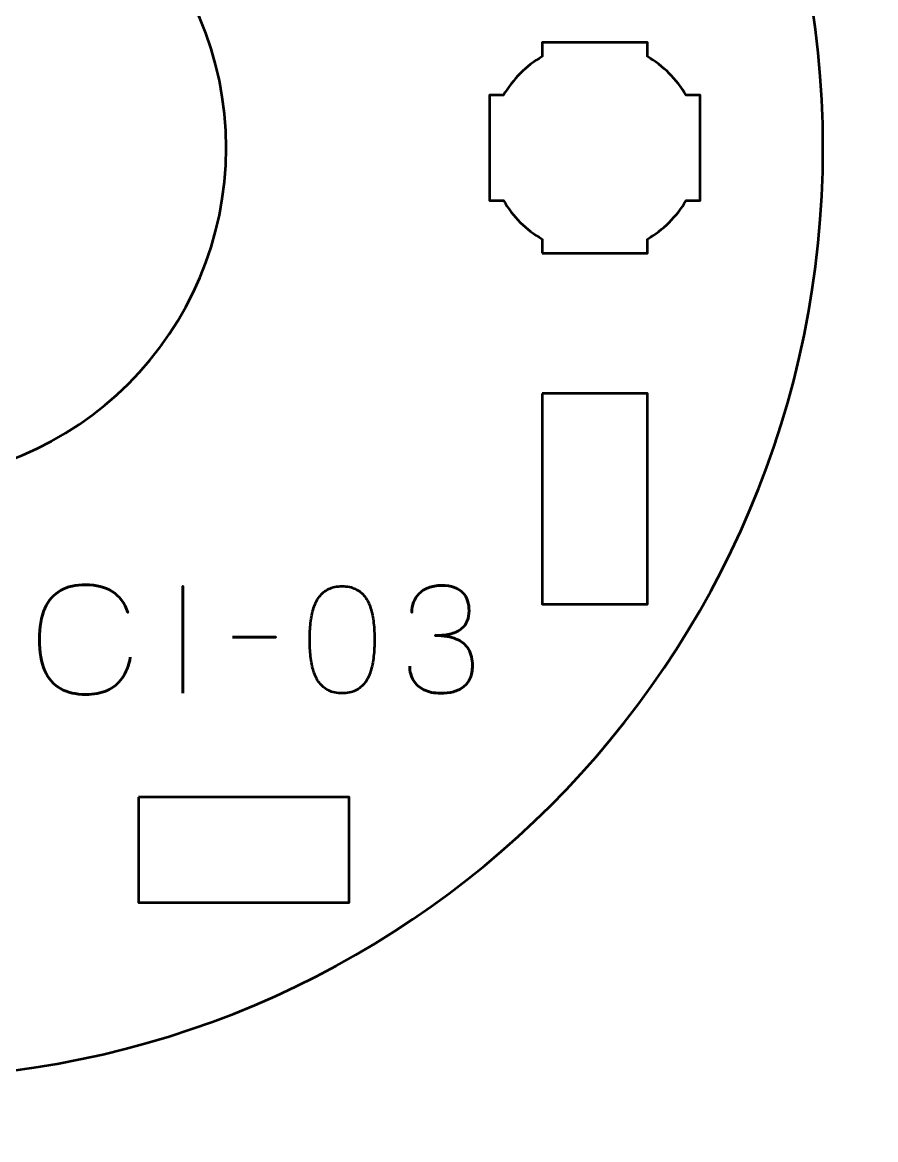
# Model space of a CAD drawing. Header units: centimetres. Extents: x -21 to 0, y -29.7 to 0.
# Drawn here: x -13.93 to -11.5, y -11.675 to -8.492 of the extents above; entities that cross this region are included whole.
import ezdxf

# ---------------------------------------------------------------- set-up
doc = ezdxf.new("R2010")
doc.units = ezdxf.units.CM
doc.header["$MEASUREMENT"] = 0
doc.layers.add('Layer 1', color=7, linetype='Continuous')

msp = doc.modelspace()

# ---------------------------------------------------------------- linework, layer by layer
at = {"layer": 'Layer 1', "color": 22, "lineweight": 53}
msp.add_open_spline([(-21.00003, -29.19995), (-21.00003, -29.19995), (-21.00003, -0.49992), (-21.00003, -0.49992), (-21.00003, -0.49992), (-21.00003, -0.22295), (-20.77694, 0.00004), (-20.49994, 0.00004), (-20.49994, 0.00004), (-20.49994, 0.00004), (-0.50008, 0.00004), (-0.50008, 0.00004), (-0.50008, 0.00004), (-0.22294, 0.00004), (0.00002, -0.22295), (0.00002, -0.49992), (0.00002, -0.49992), (0.00002, -0.49992), (0.00002, -29.19995), (0.00002, -29.19995), (0.00002, -29.19995), (0.00002, -29.47695), (-0.22294, -29.70004), (-0.50008, -29.70004), (-0.50008, -29.70004), (-0.50008, -29.70004), (-20.49994, -29.70004), (-20.49994, -29.70004), (-20.49994, -29.70004), (-20.77694, -29.70004), (-21.00003, -29.47695), (-21.00003, -29.19995)], degree=3, knots=[0, 0, 0, 0, 0.125, 0.125, 0.125, 0.125, 0.25, 0.25, 0.25, 0.25, 0.375, 0.375, 0.375, 0.375, 0.5, 0.5, 0.5, 0.5, 0.625, 0.625, 0.625, 0.625, 0.75, 0.75, 0.75, 0.75, 0.875, 0.875, 0.875, 0.875, 1, 1, 1, 1], dxfattribs=at)
at = {"layer": 'Layer 1', "color": 114, "lineweight": 53}
msp.add_open_spline([(-14.29994, -6.19996), (-12.83661, -6.19996), (-11.64994, -7.38663), (-11.64994, -8.84996), (-11.64994, -8.84996), (-11.64994, -10.31329), (-12.83661, -11.49996), (-14.29994, -11.49996), (-14.29994, -11.49996), (-15.76327, -11.49996), (-16.94994, -10.31329), (-16.94994, -8.84996), (-16.94994, -8.84996), (-16.94994, -7.38663), (-15.76327, -6.19996), (-14.29994, -6.19996)], degree=3, knots=[0, 0, 0, 0, 0.25, 0.25, 0.25, 0.25, 0.5, 0.5, 0.5, 0.5, 0.75, 0.75, 0.75, 0.75, 1, 1, 1, 1], dxfattribs=at)
at = {"layer": 'Layer 1', "color": 250, "lineweight": 53}
msp.add_open_spline([(-14.29994, -7.89996), (-13.77535, -7.89996), (-13.34994, -8.32537), (-13.34994, -8.84996), (-13.34994, -8.84996), (-13.34994, -9.37455), (-13.77535, -9.79996), (-14.29994, -9.79996), (-14.29994, -9.79996), (-14.82453, -9.79996), (-15.24994, -9.37455), (-15.24994, -8.84996), (-15.24994, -8.84996), (-15.24994, -8.32537), (-14.82453, -7.89996), (-14.29994, -7.89996)], degree=3, knots=[0, 0, 0, 0, 0.25, 0.25, 0.25, 0.25, 0.5, 0.5, 0.5, 0.5, 0.75, 0.75, 0.75, 0.75, 1, 1, 1, 1], dxfattribs=at)
at = {"layer": 'Layer 1', "lineweight": 53}
for points, knots in [([(-12.44993, -9.15002), (-12.44993, -9.15002), (-12.44993, -9.10984), (-12.44993, -9.10984), (-12.44993, -9.10984), (-12.49547, -9.08351), (-12.53343, -9.04556), (-12.55978, -9.00003), (-12.55978, -9.00003), (-12.55978, -9.00003), (-12.59993, -9.00003), (-12.59993, -9.00003), (-12.59993, -9.00003), (-12.59993, -9.00003), (-12.59993, -8.85151), (-12.59993, -8.85151), (-12.59993, -8.85151), (-12.59993, -8.85151), (-12.59995, -8.84996), (-12.59995, -8.84996), (-12.59995, -8.84996), (-12.59995, -8.84996), (-12.59993, -8.84841), (-12.59993, -8.84841), (-12.59993, -8.84841), (-12.59993, -8.84841), (-12.59993, -8.70002), (-12.59993, -8.70002), (-12.59993, -8.70002), (-12.59993, -8.70002), (-12.55983, -8.70002), (-12.55983, -8.70002), (-12.55983, -8.70002), (-12.53348, -8.65445), (-12.49549, -8.61645), (-12.44993, -8.59009), (-12.44993, -8.59009), (-12.44993, -8.59009), (-12.44993, -8.55001), (-12.44993, -8.55001), (-12.44993, -8.55001), (-12.44993, -8.55001), (-12.30459, -8.55001), (-12.30459, -8.55001), (-12.30459, -8.55001), (-12.30459, -8.55001), (-12.29995, -8.54995), (-12.29995, -8.54995), (-12.29995, -8.54995), (-12.29995, -8.54995), (-12.2953, -8.55001), (-12.2953, -8.55001), (-12.2953, -8.55001), (-12.2953, -8.55001), (-12.14992, -8.55001), (-12.14992, -8.55001), (-12.14992, -8.55001), (-12.14992, -8.55001), (-12.14992, -8.59009), (-12.14992, -8.59009), (-12.14992, -8.59009), (-12.10435, -8.61645), (-12.06638, -8.65445), (-12.04004, -8.70002), (-12.04004, -8.70002), (-12.04004, -8.70002), (-11.99992, -8.70002), (-11.99992, -8.70002), (-11.99992, -8.70002), (-11.99992, -8.70002), (-11.99992, -9.00003), (-11.99992, -9.00003), (-11.99992, -9.00003), (-11.99992, -9.00003), (-12.04009, -9.00003), (-12.04009, -9.00003), (-12.04009, -9.00003), (-12.06643, -9.04556), (-12.10439, -9.08351), (-12.14992, -9.10984), (-12.14992, -9.10984), (-12.14992, -9.10984), (-12.14992, -9.15002), (-12.14992, -9.15002), (-12.14992, -9.15002), (-12.14992, -9.15002), (-12.44993, -9.15002), (-12.44993, -9.15002)], [0, 0, 0, 0, 0.0454545, 0.0454545, 0.0454545, 0.0454545, 0.0909091, 0.0909091, 0.0909091, 0.0909091, 0.1363636, 0.1363636, 0.1363636, 0.1363636, 0.1818182, 0.1818182, 0.1818182, 0.1818182, 0.2272727, 0.2272727, 0.2272727, 0.2272727, 0.2727273, 0.2727273, 0.2727273, 0.2727273, 0.3181818, 0.3181818, 0.3181818, 0.3181818, 0.3636364, 0.3636364, 0.3636364, 0.3636364, 0.4090909, 0.4090909, 0.4090909, 0.4090909, 0.4545455, 0.4545455, 0.4545455, 0.4545455, 0.5, 0.5, 0.5, 0.5, 0.5454545, 0.5454545, 0.5454545, 0.5454545, 0.5909091, 0.5909091, 0.5909091, 0.5909091, 0.6363636, 0.6363636, 0.6363636, 0.6363636, 0.6818182, 0.6818182, 0.6818182, 0.6818182, 0.7272727, 0.7272727, 0.7272727, 0.7272727, 0.7727273, 0.7727273, 0.7727273, 0.7727273, 0.8181818, 0.8181818, 0.8181818, 0.8181818, 0.8636364, 0.8636364, 0.8636364, 0.8636364, 0.9090909, 0.9090909, 0.9090909, 0.9090909, 0.9545455, 0.9545455, 0.9545455, 0.9545455, 1, 1, 1, 1]), ([(-12.45001, -9.54994), (-12.45001, -9.54994), (-12.15001, -9.54994), (-12.15001, -9.54994), (-12.15001, -9.54994), (-12.15001, -9.54994), (-12.15001, -10.14994), (-12.15001, -10.14994), (-12.15001, -10.14994), (-12.15001, -10.14994), (-12.45001, -10.14994), (-12.45001, -10.14994), (-12.45001, -10.14994), (-12.45001, -10.14994), (-12.45001, -9.54994), (-12.45001, -9.54994)], [0, 0, 0, 0, 0.25, 0.25, 0.25, 0.25, 0.5, 0.5, 0.5, 0.5, 0.75, 0.75, 0.75, 0.75, 1, 1, 1, 1]), ([(-13.59996, -10.69989), (-13.59996, -10.69989), (-12.99996, -10.69989), (-12.99996, -10.69989), (-12.99996, -10.69989), (-12.99996, -10.69989), (-12.99996, -10.99989), (-12.99996, -10.99989), (-12.99996, -10.99989), (-12.99996, -10.99989), (-13.59996, -10.99989), (-13.59996, -10.99989), (-13.59996, -10.99989), (-13.59996, -10.99989), (-13.59996, -10.69989), (-13.59996, -10.69989)], [0, 0, 0, 0, 0.25, 0.25, 0.25, 0.25, 0.5, 0.5, 0.5, 0.5, 0.75, 0.75, 0.75, 0.75, 1, 1, 1, 1])]:
    msp.add_open_spline(points, degree=3, knots=knots, dxfattribs=at)
at = {"layer": 'Layer 1', "color": 30, "lineweight": 53}
for points, knots in [([(-13.62287, -10.30093), (-13.62739, -10.32513), (-13.63529, -10.3451), (-13.64637, -10.36076), (-13.64637, -10.36076), (-13.65751, -10.37636), (-13.67177, -10.38793), (-13.68912, -10.39548), (-13.68912, -10.39548), (-13.70641, -10.40303), (-13.72673, -10.40684), (-13.74987, -10.40677), (-13.74987, -10.40677), (-13.77802, -10.40684), (-13.80194, -10.4014), (-13.82156, -10.39033), (-13.82156, -10.39033), (-13.84117, -10.37932), (-13.85613, -10.36232), (-13.86643, -10.33925), (-13.86643, -10.33925), (-13.87673, -10.31617), (-13.88188, -10.28661), (-13.88195, -10.25056), (-13.88195, -10.25056), (-13.88188, -10.21465), (-13.87673, -10.18515), (-13.86643, -10.16208), (-13.86643, -10.16208), (-13.85613, -10.13901), (-13.84117, -10.12194), (-13.82156, -10.11086), (-13.82156, -10.11086), (-13.80194, -10.09978), (-13.77802, -10.09428), (-13.74987, -10.09435), (-13.74987, -10.09435), (-13.71974, -10.09428), (-13.69449, -10.1007), (-13.67417, -10.11361), (-13.67417, -10.11361), (-13.65392, -10.12652), (-13.63903, -10.14649), (-13.62965, -10.17351), (-13.62965, -10.17351), (-13.63903, -10.14649), (-13.65392, -10.12652), (-13.67417, -10.11361), (-13.67417, -10.11361), (-13.69449, -10.1007), (-13.71974, -10.09428), (-13.74987, -10.09435), (-13.74987, -10.09435), (-13.77802, -10.09428), (-13.80194, -10.09978), (-13.82156, -10.11086), (-13.82156, -10.11086), (-13.84117, -10.12194), (-13.85613, -10.13901), (-13.86643, -10.16208), (-13.86643, -10.16208), (-13.87673, -10.18515), (-13.88188, -10.21465), (-13.88195, -10.25056), (-13.88195, -10.25056), (-13.88188, -10.28661), (-13.87673, -10.31617), (-13.86643, -10.33925), (-13.86643, -10.33925), (-13.85613, -10.36232), (-13.84117, -10.37932), (-13.82156, -10.39033), (-13.82156, -10.39033), (-13.80194, -10.4014), (-13.77802, -10.40684), (-13.74987, -10.40677), (-13.74987, -10.40677), (-13.72673, -10.40684), (-13.70641, -10.40303), (-13.68912, -10.39548), (-13.68912, -10.39548), (-13.67177, -10.38793), (-13.65751, -10.37636), (-13.64637, -10.36076), (-13.64637, -10.36076), (-13.63529, -10.3451), (-13.62739, -10.32513), (-13.62287, -10.30093)], [0, 0, 0, 0, 0.0454545, 0.0454545, 0.0454545, 0.0454545, 0.0909091, 0.0909091, 0.0909091, 0.0909091, 0.1363636, 0.1363636, 0.1363636, 0.1363636, 0.1818182, 0.1818182, 0.1818182, 0.1818182, 0.2272727, 0.2272727, 0.2272727, 0.2272727, 0.2727273, 0.2727273, 0.2727273, 0.2727273, 0.3181818, 0.3181818, 0.3181818, 0.3181818, 0.3636364, 0.3636364, 0.3636364, 0.3636364, 0.4090909, 0.4090909, 0.4090909, 0.4090909, 0.4545455, 0.4545455, 0.4545455, 0.4545455, 0.5, 0.5, 0.5, 0.5, 0.5454545, 0.5454545, 0.5454545, 0.5454545, 0.5909091, 0.5909091, 0.5909091, 0.5909091, 0.6363636, 0.6363636, 0.6363636, 0.6363636, 0.6818182, 0.6818182, 0.6818182, 0.6818182, 0.7272727, 0.7272727, 0.7272727, 0.7272727, 0.7727273, 0.7727273, 0.7727273, 0.7727273, 0.8181818, 0.8181818, 0.8181818, 0.8181818, 0.8636364, 0.8636364, 0.8636364, 0.8636364, 0.9090909, 0.9090909, 0.9090909, 0.9090909, 0.9545455, 0.9545455, 0.9545455, 0.9545455, 1, 1, 1, 1]), ([(-13.47301, -10.40338), (-13.47301, -10.40338), (-13.47301, -10.09816), (-13.47301, -10.09816), (-13.47301, -10.09816), (-13.47301, -10.09816), (-13.47301, -10.40338), (-13.47301, -10.40338)], [0, 0, 0, 0, 0.5, 0.5, 0.5, 0.5, 1, 1, 1, 1]), ([(-13.01962, -10.40338), (-13.00481, -10.40331), (-12.99204, -10.4007), (-12.98138, -10.39562), (-12.98138, -10.39562), (-12.9708, -10.39054), (-12.96198, -10.38327), (-12.95493, -10.37403), (-12.95493, -10.37403), (-12.94794, -10.36472), (-12.94244, -10.35371), (-12.93835, -10.34101), (-12.93835, -10.34101), (-12.93432, -10.32831), (-12.93143, -10.31441), (-12.92981, -10.29917), (-12.92981, -10.29917), (-12.92811, -10.28393), (-12.92727, -10.26791), (-12.92734, -10.25098), (-12.92734, -10.25098), (-12.92727, -10.23412), (-12.92811, -10.2181), (-12.92981, -10.20293), (-12.92981, -10.20293), (-12.93143, -10.18776), (-12.93432, -10.17379), (-12.93835, -10.16109), (-12.93835, -10.16109), (-12.94244, -10.14846), (-12.94794, -10.13746), (-12.95493, -10.12807), (-12.95493, -10.12807), (-12.96198, -10.11876), (-12.9708, -10.11149), (-12.98138, -10.10641), (-12.98138, -10.10641), (-12.99204, -10.10126), (-13.00481, -10.09865), (-13.01962, -10.09858), (-13.01962, -10.09858), (-13.03444, -10.09865), (-13.04721, -10.10126), (-13.05787, -10.10641), (-13.05787, -10.10641), (-13.06845, -10.11149), (-13.07727, -10.11876), (-13.08432, -10.12807), (-13.08432, -10.12807), (-13.09131, -10.13746), (-13.09681, -10.14846), (-13.1009, -10.16109), (-13.1009, -10.16109), (-13.10493, -10.17379), (-13.10782, -10.18776), (-13.10944, -10.20293), (-13.10944, -10.20293), (-13.11113, -10.2181), (-13.11198, -10.23412), (-13.11191, -10.25098), (-13.11191, -10.25098), (-13.11198, -10.26791), (-13.11113, -10.28393), (-13.10944, -10.29917), (-13.10944, -10.29917), (-13.10782, -10.31441), (-13.10493, -10.32831), (-13.1009, -10.34101), (-13.1009, -10.34101), (-13.09681, -10.35371), (-13.09131, -10.36472), (-13.08432, -10.37403), (-13.08432, -10.37403), (-13.07727, -10.38327), (-13.06845, -10.39054), (-13.05787, -10.39562), (-13.05787, -10.39562), (-13.04721, -10.4007), (-13.03444, -10.40331), (-13.01962, -10.40338)], [0, 0, 0, 0, 0.05, 0.05, 0.05, 0.05, 0.1, 0.1, 0.1, 0.1, 0.15, 0.15, 0.15, 0.15, 0.2, 0.2, 0.2, 0.2, 0.25, 0.25, 0.25, 0.25, 0.3, 0.3, 0.3, 0.3, 0.35, 0.35, 0.35, 0.35, 0.4, 0.4, 0.4, 0.4, 0.45, 0.45, 0.45, 0.45, 0.5, 0.5, 0.5, 0.5, 0.55, 0.55, 0.55, 0.55, 0.6, 0.6, 0.6, 0.6, 0.65, 0.65, 0.65, 0.65, 0.7, 0.7, 0.7, 0.7, 0.75, 0.75, 0.75, 0.75, 0.8, 0.8, 0.8, 0.8, 0.85, 0.85, 0.85, 0.85, 0.9, 0.9, 0.9, 0.9, 0.95, 0.95, 0.95, 0.95, 1, 1, 1, 1]), ([(-13.01962, -10.40338), (-13.00481, -10.40331), (-12.99204, -10.4007), (-12.98138, -10.39562), (-12.98138, -10.39562), (-12.9708, -10.39054), (-12.96198, -10.38327), (-12.95493, -10.37403), (-12.95493, -10.37403), (-12.94794, -10.36472), (-12.94244, -10.35371), (-12.93835, -10.34101), (-12.93835, -10.34101), (-12.93432, -10.32831), (-12.93143, -10.31441), (-12.92981, -10.29917), (-12.92981, -10.29917), (-12.92811, -10.28393), (-12.92727, -10.26791), (-12.92734, -10.25098), (-12.92734, -10.25098), (-12.92727, -10.23412), (-12.92811, -10.2181), (-12.92981, -10.20293), (-12.92981, -10.20293), (-12.93143, -10.18776), (-12.93432, -10.17379), (-12.93835, -10.16109), (-12.93835, -10.16109), (-12.94244, -10.14846), (-12.94794, -10.13746), (-12.95493, -10.12807), (-12.95493, -10.12807), (-12.96198, -10.11876), (-12.9708, -10.11149), (-12.98138, -10.10641), (-12.98138, -10.10641), (-12.99204, -10.10126), (-13.00481, -10.09865), (-13.01962, -10.09858), (-13.01962, -10.09858), (-13.03444, -10.09865), (-13.04721, -10.10126), (-13.05787, -10.10641), (-13.05787, -10.10641), (-13.06845, -10.11149), (-13.07727, -10.11876), (-13.08432, -10.12807), (-13.08432, -10.12807), (-13.09131, -10.13746), (-13.09681, -10.14846), (-13.1009, -10.16109), (-13.1009, -10.16109), (-13.10493, -10.17379), (-13.10782, -10.18776), (-13.10944, -10.20293), (-13.10944, -10.20293), (-13.11113, -10.2181), (-13.11198, -10.23412), (-13.11191, -10.25098), (-13.11191, -10.25098), (-13.11198, -10.26791), (-13.11113, -10.28393), (-13.10944, -10.29917), (-13.10944, -10.29917), (-13.10782, -10.31441), (-13.10493, -10.32831), (-13.1009, -10.34101), (-13.1009, -10.34101), (-13.09681, -10.35371), (-13.09131, -10.36472), (-13.08432, -10.37403), (-13.08432, -10.37403), (-13.07727, -10.38327), (-13.06845, -10.39054), (-13.05787, -10.39562), (-13.05787, -10.39562), (-13.04721, -10.4007), (-13.03444, -10.40331), (-13.01962, -10.40338)], [0, 0, 0, 0, 0.05, 0.05, 0.05, 0.05, 0.1, 0.1, 0.1, 0.1, 0.15, 0.15, 0.15, 0.15, 0.2, 0.2, 0.2, 0.2, 0.25, 0.25, 0.25, 0.25, 0.3, 0.3, 0.3, 0.3, 0.35, 0.35, 0.35, 0.35, 0.4, 0.4, 0.4, 0.4, 0.45, 0.45, 0.45, 0.45, 0.5, 0.5, 0.5, 0.5, 0.55, 0.55, 0.55, 0.55, 0.6, 0.6, 0.6, 0.6, 0.65, 0.65, 0.65, 0.65, 0.7, 0.7, 0.7, 0.7, 0.75, 0.75, 0.75, 0.75, 0.8, 0.8, 0.8, 0.8, 0.85, 0.85, 0.85, 0.85, 0.9, 0.9, 0.9, 0.9, 0.95, 0.95, 0.95, 0.95, 1, 1, 1, 1]), ([(-12.82701, -10.32676), (-12.82694, -10.342), (-12.82341, -10.35526), (-12.81643, -10.36676), (-12.81643, -10.36676), (-12.80944, -10.37819), (-12.79949, -10.38715), (-12.78651, -10.39357), (-12.78651, -10.39357), (-12.77353, -10.39999), (-12.75794, -10.40324), (-12.7398, -10.40338), (-12.7398, -10.40338), (-12.72619, -10.40338), (-12.71384, -10.40197), (-12.70262, -10.39901), (-12.70262, -10.39901), (-12.69147, -10.39604), (-12.68188, -10.39146), (-12.67376, -10.38518), (-12.67376, -10.38518), (-12.66565, -10.3789), (-12.65944, -10.37078), (-12.655, -10.36091), (-12.655, -10.36091), (-12.65062, -10.35096), (-12.64844, -10.33903), (-12.64837, -10.32506), (-12.64837, -10.32506), (-12.64829, -10.30644), (-12.6521, -10.2907), (-12.65965, -10.27793), (-12.65965, -10.27793), (-12.6672, -10.26516), (-12.67892, -10.25557), (-12.69465, -10.24901), (-12.69465, -10.24901), (-12.71038, -10.24244), (-12.73056, -10.23913), (-12.75504, -10.23913), (-12.75504, -10.23913), (-12.73677, -10.2392), (-12.72146, -10.23751), (-12.70897, -10.23405), (-12.70897, -10.23405), (-12.69655, -10.23059), (-12.68661, -10.22572), (-12.67913, -10.21937), (-12.67913, -10.21937), (-12.67165, -10.21309), (-12.66622, -10.20561), (-12.66297, -10.19701), (-12.66297, -10.19701), (-12.65965, -10.18847), (-12.65803, -10.17909), (-12.6581, -10.16886), (-12.6581, -10.16886), (-12.65803, -10.15862), (-12.65944, -10.14917), (-12.66226, -10.14042), (-12.66226, -10.14042), (-12.66502, -10.13167), (-12.66953, -10.12398), (-12.67567, -10.11742), (-12.67567, -10.11742), (-12.68181, -10.11086), (-12.68992, -10.10571), (-12.69987, -10.10204), (-12.69987, -10.10204), (-12.70989, -10.09837), (-12.7221, -10.09654), (-12.73642, -10.09647), (-12.73642, -10.09647), (-12.75067, -10.09654), (-12.76316, -10.09865), (-12.77374, -10.10275), (-12.77374, -10.10275), (-12.7844, -10.10684), (-12.79314, -10.11241), (-12.8002, -10.11954), (-12.8002, -10.11954), (-12.80718, -10.12666), (-12.81241, -10.13478), (-12.81586, -10.14395), (-12.81586, -10.14395), (-12.81939, -10.15312), (-12.82108, -10.16286), (-12.82108, -10.17309), (-12.82108, -10.17309), (-12.82108, -10.16286), (-12.81939, -10.15312), (-12.81586, -10.14395), (-12.81586, -10.14395), (-12.81241, -10.13478), (-12.80718, -10.12666), (-12.8002, -10.11954), (-12.8002, -10.11954), (-12.79314, -10.11241), (-12.7844, -10.10684), (-12.77374, -10.10275), (-12.77374, -10.10275), (-12.76316, -10.09865), (-12.75067, -10.09654), (-12.73642, -10.09647), (-12.73642, -10.09647), (-12.7221, -10.09654), (-12.70989, -10.09837), (-12.69987, -10.10204), (-12.69987, -10.10204), (-12.68992, -10.10571), (-12.68181, -10.11086), (-12.67567, -10.11742), (-12.67567, -10.11742), (-12.66953, -10.12398), (-12.66502, -10.13167), (-12.66226, -10.14042), (-12.66226, -10.14042), (-12.65944, -10.14917), (-12.65803, -10.15862), (-12.6581, -10.16886), (-12.6581, -10.16886), (-12.65803, -10.17909), (-12.65965, -10.18847), (-12.66297, -10.19701), (-12.66297, -10.19701), (-12.66622, -10.20561), (-12.67165, -10.21309), (-12.67913, -10.21937), (-12.67913, -10.21937), (-12.68661, -10.22572), (-12.69655, -10.23059), (-12.70897, -10.23405), (-12.70897, -10.23405), (-12.72146, -10.23751), (-12.73677, -10.2392), (-12.75504, -10.23913), (-12.75504, -10.23913), (-12.73056, -10.23913), (-12.71038, -10.24244), (-12.69465, -10.24901), (-12.69465, -10.24901), (-12.67892, -10.25557), (-12.6672, -10.26516), (-12.65965, -10.27793), (-12.65965, -10.27793), (-12.6521, -10.2907), (-12.64829, -10.30644), (-12.64837, -10.32506), (-12.64837, -10.32506), (-12.64844, -10.33903), (-12.65062, -10.35096), (-12.655, -10.36091), (-12.655, -10.36091), (-12.65944, -10.37078), (-12.66565, -10.3789), (-12.67376, -10.38518), (-12.67376, -10.38518), (-12.68188, -10.39146), (-12.69147, -10.39604), (-12.70262, -10.39901), (-12.70262, -10.39901), (-12.71384, -10.40197), (-12.72619, -10.40338), (-12.7398, -10.40338), (-12.7398, -10.40338), (-12.75794, -10.40324), (-12.77353, -10.39999), (-12.78651, -10.39357), (-12.78651, -10.39357), (-12.79949, -10.38715), (-12.80944, -10.37819), (-12.81643, -10.36676), (-12.81643, -10.36676), (-12.82341, -10.35526), (-12.82694, -10.342), (-12.82701, -10.32676)], [0, 0, 0, 0, 0.0227273, 0.0227273, 0.0227273, 0.0227273, 0.0454545, 0.0454545, 0.0454545, 0.0454545, 0.0681818, 0.0681818, 0.0681818, 0.0681818, 0.0909091, 0.0909091, 0.0909091, 0.0909091, 0.1136364, 0.1136364, 0.1136364, 0.1136364, 0.1363636, 0.1363636, 0.1363636, 0.1363636, 0.1590909, 0.1590909, 0.1590909, 0.1590909, 0.1818182, 0.1818182, 0.1818182, 0.1818182, 0.2045455, 0.2045455, 0.2045455, 0.2045455, 0.2272727, 0.2272727, 0.2272727, 0.2272727, 0.25, 0.25, 0.25, 0.25, 0.2727273, 0.2727273, 0.2727273, 0.2727273, 0.2954545, 0.2954545, 0.2954545, 0.2954545, 0.3181818, 0.3181818, 0.3181818, 0.3181818, 0.3409091, 0.3409091, 0.3409091, 0.3409091, 0.3636364, 0.3636364, 0.3636364, 0.3636364, 0.3863636, 0.3863636, 0.3863636, 0.3863636, 0.4090909, 0.4090909, 0.4090909, 0.4090909, 0.4318182, 0.4318182, 0.4318182, 0.4318182, 0.4545455, 0.4545455, 0.4545455, 0.4545455, 0.4772727, 0.4772727, 0.4772727, 0.4772727, 0.5, 0.5, 0.5, 0.5, 0.5227273, 0.5227273, 0.5227273, 0.5227273, 0.5454545, 0.5454545, 0.5454545, 0.5454545, 0.5681818, 0.5681818, 0.5681818, 0.5681818, 0.5909091, 0.5909091, 0.5909091, 0.5909091, 0.6136364, 0.6136364, 0.6136364, 0.6136364, 0.6363636, 0.6363636, 0.6363636, 0.6363636, 0.6590909, 0.6590909, 0.6590909, 0.6590909, 0.6818182, 0.6818182, 0.6818182, 0.6818182, 0.7045455, 0.7045455, 0.7045455, 0.7045455, 0.7272727, 0.7272727, 0.7272727, 0.7272727, 0.75, 0.75, 0.75, 0.75, 0.7727273, 0.7727273, 0.7727273, 0.7727273, 0.7954545, 0.7954545, 0.7954545, 0.7954545, 0.8181818, 0.8181818, 0.8181818, 0.8181818, 0.8409091, 0.8409091, 0.8409091, 0.8409091, 0.8636364, 0.8636364, 0.8636364, 0.8636364, 0.8863636, 0.8863636, 0.8863636, 0.8863636, 0.9090909, 0.9090909, 0.9090909, 0.9090909, 0.9318182, 0.9318182, 0.9318182, 0.9318182, 0.9545455, 0.9545455, 0.9545455, 0.9545455, 0.9772727, 0.9772727, 0.9772727, 0.9772727, 1, 1, 1, 1]), ([(-13.33204, -10.24378), (-13.33204, -10.24378), (-13.20885, -10.24378), (-13.20885, -10.24378), (-13.20885, -10.24378), (-13.20885, -10.24378), (-13.33204, -10.24378), (-13.33204, -10.24378)], [0, 0, 0, 0, 0.5, 0.5, 0.5, 0.5, 1, 1, 1, 1])]:
    msp.add_open_spline(points, degree=3, knots=knots, dxfattribs=at)

doc.saveas('drawing.dxf')
